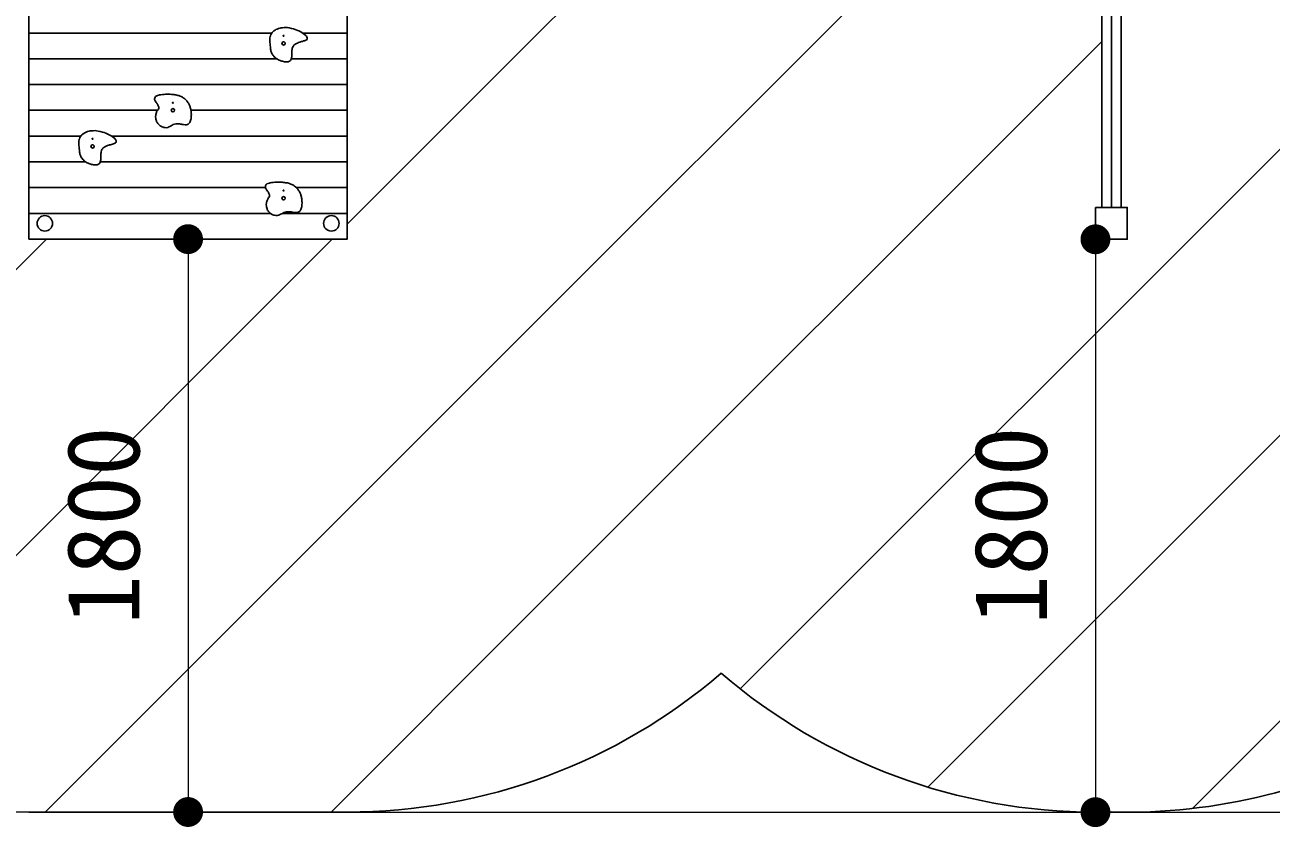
# Model space of a CAD drawing. Units: millimetres on the paper, enlarged 100 times, with parts at other scales. Extents: x 1500 to 40500, y 1500 to 28200.
# Drawn here: x 21994 to 23559, y 4492 to 5500 of the extents above; entities that cross this region are included whole.
import ezdxf
from ezdxf.enums import TextEntityAlignment as Align

# ---------------------------------------------------------------- set-up
doc = ezdxf.new("R2010")
doc.units = ezdxf.units.MM
doc.header["$LTSCALE"] = 100
doc.layers.add('D-STR-DIM\u3000寸法線、寸法値', color=7, linetype='Continuous', lineweight=13)
doc.layers.add('D-STR\u3000構造物外形線', color=1, linetype='Continuous', lineweight=25)
doc.styles.add('ＭＳ ゴシック', font='')
doc.styles.get('ＭＳ ゴシック').set_extended_font_data('MS Gothic')

# ---------------------------------------------------------------- blocks, each defined once
blk = doc.blocks.new('filled_dot')
at = {"color": 0, "linetype": 'Continuous', "lineweight": -2, "const_width": 1.25}
blk.add_lwpolyline([(-0.625, 0, 1), (0.625, 0, 1)], format="xyb", close=True, dxfattribs=at)

msp = doc.modelspace()

# ---------------------------------------------------------------- linework, layer by layer
at = {"layer": 'D-STR-DIM\u3000寸法線、寸法値'}
for p, q in [((22198.8, 5231.2), (22198.8, 4511.2)), ((23338.8, 5231), (23338.8, 4511)), ((22275.1, 4511.2), (27684.8, 4511.2))]:
    msp.add_line(p, q, dxfattribs=at)
at = {"layer": 'D-STR\u3000構造物外形線'}
for p, q in [((23460.5, 4515.6), (25097.8, 6153)), ((23128.1, 4542.5), (24738, 6152.3)), ((22892.5, 4666), (24278.8, 6052.4)), ((22631.6, 5482.8), (23187.7, 6038.9)), ((23346.7, 5271), (23346.7, 6038.9)), ((23358.8, 5271), (23358.8, 6041)), ((23370.9, 5271), (23370.9, 6038.9)), ((22631.6, 5123.6), (23346.7, 5838.7)), ((22398.8, 5250), (22631.6, 5482.8)), ((22631.6, 4764.4), (23346.7, 5479.5)), ((22398.8, 5425.5), (21998.8, 5425.5)), ((21998.8, 5425.5), (21998.8, 5393.1)), ((22398.8, 5393.1), (22398.8, 5425.5)), ((21998.8, 5393.1), (22160.4, 5393.1)), ((22202.4, 5393.1), (22398.8, 5393.1)), ((21500.8, 4711.2), (22020.7, 5231.2)), ((21717.3, 4568.5), (22380, 5231.2)), ((22398.8, 5231.2), (21998.8, 5231.2)), ((22019.2, 4511.2), (22631.6, 5123.6)), ((22378.4, 4511.2), (22631.6, 4764.4)), ((21998.8, 4511.2), (22398.8, 4511.2)), ((23338.8, 4511), (23358.8, 4511.2))]:
    msp.add_line(p, q, dxfattribs=at)
for points in [[(22342.8, 5490.2), (22398.8, 5490.2), (22398.8, 5522.6), (21998.8, 5522.6), (21998.8, 5490.2), (22303.9, 5490.2)], [(22303.9, 5490.2), (21998.8, 5490.2), (21998.8, 5457.9), (22310.2, 5457.9)], [(22328.5, 5457.9), (22398.8, 5457.9), (22398.8, 5490.2), (22342.8, 5490.2)], [(22310.2, 5457.9), (21998.8, 5457.9), (21998.8, 5425.5), (22398.8, 5425.5), (22398.8, 5457.9), (22328.5, 5457.9)], [(22160.4, 5393.1), (21998.8, 5393.1), (21998.8, 5360.7), (22063.9, 5360.7)], [(22102.8, 5360.7), (22398.8, 5360.7), (22398.8, 5393.1), (22221.4, 5393.1)], [(22063.9, 5360.7), (21998.8, 5360.7), (21998.8, 5328.3), (22070.2, 5328.3)], [(22088.5, 5328.3), (22398.8, 5328.3), (22398.8, 5360.7), (22102.8, 5360.7)], [(22070.2, 5328.3), (21998.8, 5328.3), (21998.8, 5295.9), (22295.9, 5295.9)], [(22334.9, 5295.9), (22398.8, 5295.9), (22398.8, 5328.3), (22088.5, 5328.3)], [(22295.9, 5295.9), (21998.8, 5295.9), (21998.8, 5263.5), (22302.4, 5263.5)], [(22317.1, 5263.5), (22398.8, 5263.5), (22398.8, 5295.9), (22334.9, 5295.9)], [(22302.4, 5263.5), (21998.8, 5263.5), (21998.8, 5231.2), (22398.8, 5231.2), (22398.8, 5263.5), (22317.1, 5263.5)]]:
    msp.add_lwpolyline(points, dxfattribs=at)
msp.add_lwpolyline([(23338.8, 5271), (23338.8, 5231), (23378.8, 5231), (23378.8, 5271)], close=True, dxfattribs=at)
for centre, radius in [((22318.8, 5486.8), 0.6), ((22318.8, 5477.2), 2.1), ((22179.8, 5402.7), 0.6), ((22179.8, 5393.1), 2.1), ((22078.8, 5357.3), 0.6), ((22078.8, 5347.7), 2.1), ((22318.8, 5292.2), 0.6), ((22318.8, 5282.6), 2.1), ((22018.8, 5251), 9.72), ((22378.8, 5251), 9.72)]:
    msp.add_circle(centre, radius, dxfattribs=at)
for centre, start, end in [((21998.8, 5231.2), 161.6601, 270), ((22398.8, 5231.2), 270, 310.7396), ((23338.8, 5231), 229.2369, 270), ((23378.8, 5231), 268.4083, 299.5986)]:
    msp.add_arc(centre, 720, start, end, dxfattribs=at)
for points, knots in [([(22302.4, 5470.8), (22302.4, 5470), (22302.8, 5467.4), (22303.1, 5466.6), (22303.4, 5465.8), (22304.6, 5463.5), (22305.1, 5462.8), (22305.6, 5462), (22307.4, 5460), (22308.1, 5459.4), (22308.9, 5458.8), (22311.3, 5457.1), (22312.2, 5456.7), (22313, 5456.2), (22315.6, 5455.2), (22316.4, 5454.9), (22317.3, 5454.7), (22319.9, 5454.1), (22320.8, 5454), (22321.5, 5454), (22323.8, 5454), (22324.6, 5454.2), (22325.2, 5454.4), (22327, 5455.2), (22327.4, 5455.7), (22327.9, 5456.3), (22328.7, 5458.6), (22328.9, 5459.4), (22329.1, 5460.4), (22329.1, 5463.4), (22329.1, 5464.4), (22329.2, 5465.4), (22329.2, 5468.6), (22329.4, 5469.7), (22329.6, 5470.6), (22330.5, 5473.4), (22331.1, 5474.2), (22331.7, 5475), (22334.1, 5476.7), (22335, 5477.2), (22336, 5477.7), (22339.1, 5478.8), (22340.1, 5479.1), (22341.1, 5479.4), (22344, 5480.2), (22345, 5480.6), (22345.7, 5480.8), (22347.8, 5481.6), (22348.2, 5482.3), (22348.5, 5482.9), (22348.2, 5485.5), (22347.7, 5486.1), (22346.9, 5487.3), (22343.4, 5489.9), (22342.1, 5490.7), (22340.5, 5491.7), (22335.2, 5494.1), (22333.4, 5494.7), (22331.5, 5495.4), (22325.6, 5496.8), (22323.6, 5497), (22322.1, 5497.2), (22317.3, 5497), (22315.8, 5496.7), (22314.4, 5496.5), (22310.5, 5495.2), (22309.2, 5494.6), (22308.1, 5494), (22305.2, 5491.8), (22304.4, 5490.8), (22303.7, 5490), (22302.1, 5486.9), (22301.8, 5485.8), (22301.5, 5485.1), (22301.4, 5483), (22301.4, 5482.3), (22301.4, 5481.5), (22301.5, 5479.2), (22301.6, 5478.5), (22301.7, 5477.7), (22302, 5475.4), (22302.1, 5474.6), (22302.2, 5473.9), (22302.3, 5471.6), (22302.4, 5470.8)], [0, 0, 0, 0, 1, 1, 1, 2, 2, 2, 3, 3, 3, 4, 4, 4, 5, 5, 5, 6, 6, 6, 7, 7, 7, 8, 8, 8, 9, 9, 9, 10, 10, 10, 11, 11, 11, 12, 12, 12, 13, 13, 13, 14, 14, 14, 15, 15, 15, 16, 16, 16, 17, 17, 17, 18, 18, 18, 19, 19, 19, 20, 20, 20, 21, 21, 21, 22, 22, 22, 23, 23, 23, 24, 24, 24, 25, 25, 25, 26, 26, 26, 27, 27, 27, 28, 28, 28, 28]), ([(22161.5, 5394.5), (22160.9, 5393.9), (22159.6, 5391.9), (22159.3, 5391.1), (22159, 5390.4), (22158.2, 5388), (22158.1, 5387.2), (22158, 5386.3), (22157.9, 5383.8), (22158.1, 5383), (22158.2, 5382.1), (22158.9, 5379.7), (22159.2, 5378.9), (22159.6, 5378.2), (22161, 5376.3), (22161.5, 5375.7), (22162.1, 5375.1), (22163.9, 5373.6), (22164.6, 5373.1), (22165.3, 5372.7), (22167.4, 5371.8), (22168.1, 5371.6), (22168.8, 5371.4), (22171, 5371.3), (22171.7, 5371.3), (22172.3, 5371.4), (22174, 5372), (22174.6, 5372.2), (22175.2, 5372.4), (22176.8, 5373.3), (22177.4, 5373.6), (22177.9, 5373.9), (22179.6, 5374.9), (22180.2, 5375.1), (22180.8, 5375.4), (22182.6, 5376), (22183.2, 5376.1), (22184, 5376.2), (22186.4, 5376.2), (22187.1, 5376.1), (22188, 5376), (22190.4, 5375.6), (22191.2, 5375.4), (22192, 5375.3), (22194.2, 5374.9), (22195, 5374.9), (22195.6, 5374.9), (22197.6, 5375), (22198.2, 5375.3), (22198.9, 5375.7), (22200.6, 5377.3), (22201, 5377.9), (22201.5, 5378.8), (22202.3, 5381.5), (22202.5, 5382.4), (22202.7, 5383.5), (22202.9, 5386.8), (22202.9, 5387.9), (22202.9, 5389), (22202.5, 5392.4), (22202.3, 5393.5), (22202.1, 5394.4), (22201.5, 5396.8), (22201.2, 5397.6), (22200.9, 5398.4), (22200, 5400.6), (22199.6, 5401.3), (22199.3, 5401.9), (22198.1, 5403.8), (22197.6, 5404.4), (22197.2, 5404.9), (22195.8, 5406.5), (22195.2, 5407), (22194.6, 5407.5), (22192.6, 5409), (22191.9, 5409.5), (22191.2, 5409.9), (22188.9, 5411), (22188.1, 5411.3), (22187.2, 5411.6), (22184.4, 5412.3), (22183.5, 5412.5), (22182.4, 5412.7), (22179.1, 5413.1), (22178, 5413.2), (22176.5, 5413.3), (22171.9, 5413.4), (22170.3, 5413.3), (22168.9, 5413.2), (22164.4, 5412.8), (22163, 5412.5), (22161.9, 5412.2), (22158.7, 5411.1), (22157.9, 5410.3), (22157.3, 5409.8), (22156.6, 5407.4), (22156.7, 5406.6), (22156.8, 5406), (22158, 5404.3), (22158.3, 5403.7), (22158.8, 5403), (22160.2, 5401.1), (22160.6, 5400.5), (22160.9, 5399.8), (22161.8, 5397.9), (22162.1, 5397.3), (22162.3, 5396.7), (22161.8, 5394.9), (22161.5, 5394.5)], [0, 0, 0, 0, 1, 1, 1, 2, 2, 2, 3, 3, 3, 4, 4, 4, 5, 5, 5, 6, 6, 6, 7, 7, 7, 8, 8, 8, 9, 9, 9, 10, 10, 10, 11, 11, 11, 12, 12, 12, 13, 13, 13, 14, 14, 14, 15, 15, 15, 16, 16, 16, 17, 17, 17, 18, 18, 18, 19, 19, 19, 20, 20, 20, 21, 21, 21, 22, 22, 22, 23, 23, 23, 24, 24, 24, 25, 25, 25, 26, 26, 26, 27, 27, 27, 28, 28, 28, 29, 29, 29, 30, 30, 30, 31, 31, 31, 32, 32, 32, 33, 33, 33, 34, 34, 34, 35, 35, 35, 36, 36, 36, 36]), ([(22062.4, 5341.3), (22062.4, 5340.4), (22062.8, 5337.9), (22063.1, 5337.1), (22063.4, 5336.3), (22064.6, 5333.9), (22065.1, 5333.2), (22065.6, 5332.5), (22067.4, 5330.4), (22068.1, 5329.9), (22068.9, 5329.2), (22071.3, 5327.6), (22072.2, 5327.1), (22073, 5326.7), (22075.6, 5325.7), (22076.4, 5325.4), (22077.3, 5325.1), (22079.9, 5324.6), (22080.8, 5324.5), (22081.5, 5324.4), (22083.8, 5324.5), (22084.6, 5324.7), (22085.2, 5324.8), (22087, 5325.7), (22087.4, 5326.1), (22087.9, 5326.8), (22088.7, 5329.1), (22088.9, 5329.8), (22089.1, 5330.8), (22089.1, 5333.8), (22089.1, 5334.8), (22089.2, 5335.9), (22089.2, 5339.1), (22089.4, 5340.1), (22089.6, 5341.1), (22090.5, 5343.9), (22091.1, 5344.6), (22091.7, 5345.4), (22094.1, 5347.2), (22095, 5347.7), (22096, 5348.2), (22099.1, 5349.2), (22100.1, 5349.6), (22101.1, 5349.9), (22104, 5350.7), (22105, 5351), (22105.7, 5351.3), (22107.8, 5352.1), (22108.2, 5352.7), (22108.5, 5353.4), (22108.2, 5355.9), (22107.7, 5356.5), (22106.9, 5357.7), (22103.4, 5360.4), (22102.1, 5361.1), (22100.5, 5362.1), (22095.2, 5364.6), (22093.4, 5365.2), (22091.5, 5365.8), (22085.6, 5367.2), (22083.6, 5367.5), (22082.1, 5367.6), (22077.3, 5367.5), (22075.8, 5367.2), (22074.4, 5367), (22070.5, 5365.7), (22069.2, 5365), (22068.1, 5364.5), (22065.2, 5362.2), (22064.4, 5361.3), (22063.7, 5360.4), (22062.1, 5357.3), (22061.8, 5356.3), (22061.5, 5355.6), (22061.4, 5353.4), (22061.4, 5352.7), (22061.4, 5352), (22061.5, 5349.7), (22061.6, 5349), (22061.7, 5348.2), (22062, 5345.9), (22062.1, 5345.1), (22062.2, 5344.3), (22062.3, 5342.1), (22062.4, 5341.3)], [0, 0, 0, 0, 1, 1, 1, 2, 2, 2, 3, 3, 3, 4, 4, 4, 5, 5, 5, 6, 6, 6, 7, 7, 7, 8, 8, 8, 9, 9, 9, 10, 10, 10, 11, 11, 11, 12, 12, 12, 13, 13, 13, 14, 14, 14, 15, 15, 15, 16, 16, 16, 17, 17, 17, 18, 18, 18, 19, 19, 19, 20, 20, 20, 21, 21, 21, 22, 22, 22, 23, 23, 23, 24, 24, 24, 25, 25, 25, 26, 26, 26, 27, 27, 27, 28, 28, 28, 28]), ([(22300.5, 5284.1), (22300, 5283.5), (22298.7, 5281.4), (22298.4, 5280.7), (22298, 5279.9), (22297.3, 5277.5), (22297.2, 5276.7), (22297.1, 5275.9), (22297, 5273.4), (22297.1, 5272.5), (22297.2, 5271.7), (22297.9, 5269.3), (22298.3, 5268.5), (22298.6, 5267.8), (22300, 5265.8), (22300.6, 5265.2), (22301.1, 5264.6), (22303, 5263.1), (22303.7, 5262.7), (22304.3, 5262.3), (22306.4, 5261.3), (22307.2, 5261.2), (22307.9, 5261), (22310.1, 5260.8), (22310.8, 5260.9), (22311.4, 5260.9), (22313.1, 5261.5), (22313.7, 5261.8), (22314.2, 5262), (22315.9, 5262.9), (22316.4, 5263.2), (22317, 5263.5), (22318.7, 5264.4), (22319.3, 5264.7), (22319.8, 5264.9), (22321.6, 5265.5), (22322.3, 5265.6), (22323, 5265.8), (22325.4, 5265.7), (22326.2, 5265.7), (22327, 5265.6), (22329.4, 5265.1), (22330.3, 5265), (22331, 5264.9), (22333.3, 5264.5), (22334.1, 5264.5), (22334.7, 5264.5), (22336.7, 5264.6), (22337.3, 5264.9), (22338, 5265.2), (22339.7, 5266.8), (22340.1, 5267.5), (22340.6, 5268.3), (22341.4, 5271.1), (22341.6, 5272), (22341.8, 5273.1), (22342, 5276.4), (22342, 5277.5), (22341.9, 5278.6), (22341.6, 5282), (22341.4, 5283.1), (22341.2, 5283.9), (22340.5, 5286.4), (22340.3, 5287.2), (22340, 5287.9), (22339, 5290.1), (22338.7, 5290.8), (22338.3, 5291.5), (22337.1, 5293.3), (22336.7, 5293.9), (22336.2, 5294.5), (22334.8, 5296.1), (22334.3, 5296.5), (22333.7, 5297.1), (22331.7, 5298.6), (22331, 5299), (22330.3, 5299.5), (22327.9, 5300.5), (22327.1, 5300.8), (22326.2, 5301.1), (22323.5, 5301.9), (22322.5, 5302), (22321.5, 5302.2), (22318.2, 5302.6), (22317.1, 5302.7), (22315.5, 5302.8), (22310.9, 5302.9), (22309.4, 5302.9), (22307.9, 5302.8), (22303.5, 5302.4), (22302.1, 5302), (22301, 5301.8), (22297.7, 5300.7), (22296.9, 5299.9), (22296.3, 5299.4), (22295.7, 5297), (22295.8, 5296.2), (22295.8, 5295.5), (22297, 5293.8), (22297.4, 5293.3), (22297.8, 5292.6), (22299.3, 5290.7), (22299.7, 5290), (22300, 5289.4), (22300.9, 5287.5), (22301.1, 5286.8), (22301.3, 5286.3), (22300.9, 5284.5), (22300.5, 5284.1)], [0, 0, 0, 0, 1, 1, 1, 2, 2, 2, 3, 3, 3, 4, 4, 4, 5, 5, 5, 6, 6, 6, 7, 7, 7, 8, 8, 8, 9, 9, 9, 10, 10, 10, 11, 11, 11, 12, 12, 12, 13, 13, 13, 14, 14, 14, 15, 15, 15, 16, 16, 16, 17, 17, 17, 18, 18, 18, 19, 19, 19, 20, 20, 20, 21, 21, 21, 22, 22, 22, 23, 23, 23, 24, 24, 24, 25, 25, 25, 26, 26, 26, 27, 27, 27, 28, 28, 28, 29, 29, 29, 30, 30, 30, 31, 31, 31, 32, 32, 32, 33, 33, 33, 34, 34, 34, 35, 35, 35, 36, 36, 36, 36])]:
    msp.add_open_spline(points, degree=3, knots=knots, dxfattribs=at)

# ---------------------------------------------------------------- block references
at = {"layer": 'D-STR-DIM\u3000寸法線、寸法値', "xscale": 15, "yscale": 15}
for p, rotation in [((22198.8, 5231.2), 270), ((23338.8, 5231), 270), ((22198.8, 4511.2), 90), ((23338.8, 4511), 90)]:
    msp.add_blockref('filled_dot', p, dxfattribs=dict(at, rotation=rotation))

# ---------------------------------------------------------------- texts
at = {"layer": 'D-STR-DIM\u3000寸法線、寸法値', "style": 'ＭＳ ゴシック'}
for p in [(22091.9, 4871.2), (23231.9, 4871)]:
    msp.add_text('1800', height=91.64, rotation=90, dxfattribs=at).set_placement(p, align=Align.MIDDLE_CENTER)

doc.saveas('drawing.dxf')
